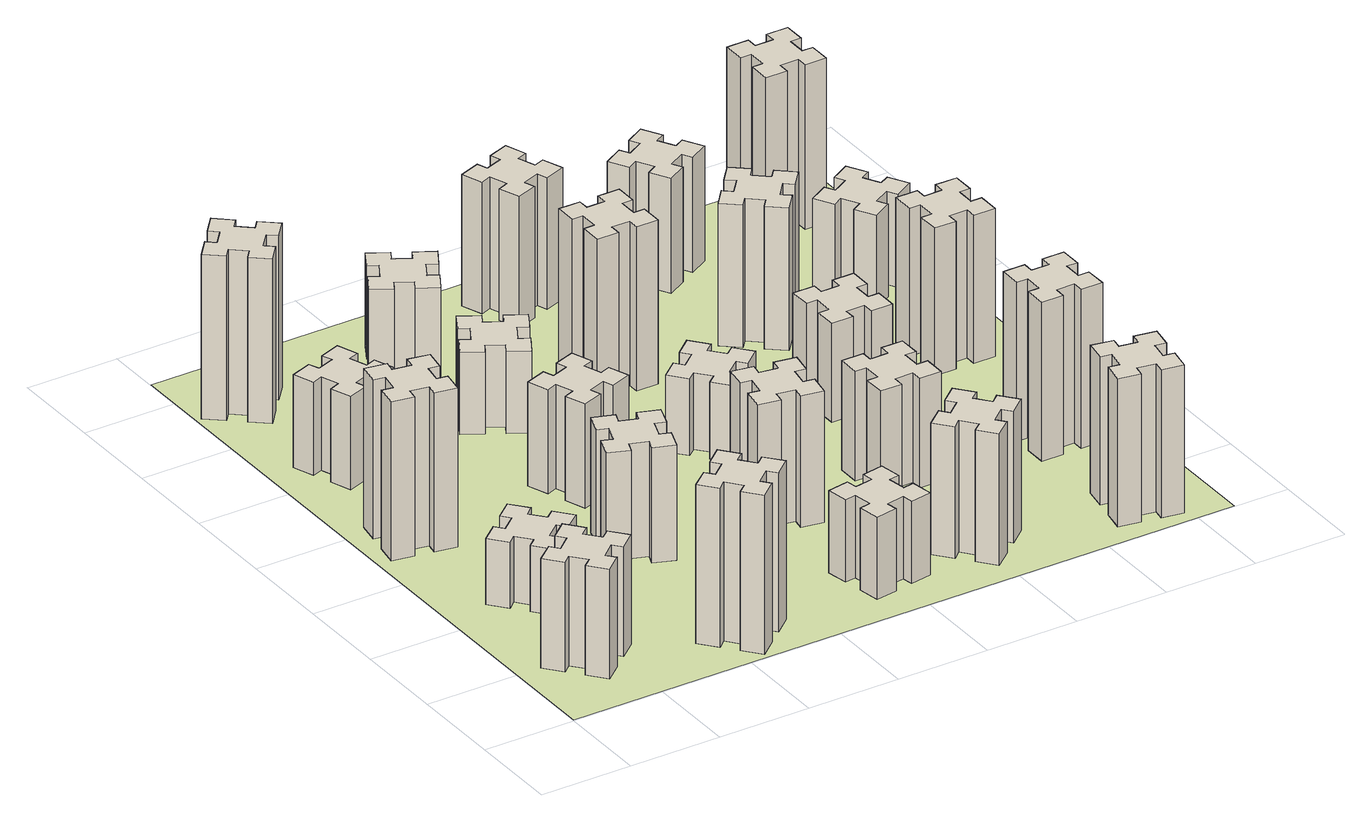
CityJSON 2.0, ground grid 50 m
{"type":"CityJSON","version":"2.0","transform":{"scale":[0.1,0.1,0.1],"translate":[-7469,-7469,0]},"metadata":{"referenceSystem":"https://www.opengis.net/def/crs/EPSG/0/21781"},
"CityObjects":{
"building1":{"type":"Building","attributes":{"class":"1000","function":"1000","usage":"1000","yearOfConstruction":2016,"roofType":"1000","measuredHeight":60,"storeysAboveGround":30,"storeysBelowGround":0},"geometry":[{"type":"Solid","lod":"1","boundaries":[[[[0,1,2,3,4,5,6,7,8,9,10,11,12,13,14,15,16,17,18,19]],[[17,16,20,21]],[[16,15,22,20]],[[15,14,23,22]],[[14,13,24,23]],[[13,12,25,24]],[[12,11,26,25]],[[11,10,27,26]],[[10,9,28,27]],[[9,8,29,28]],[[8,7,30,29]],[[7,6,31,30]],[[6,5,32,31]],[[5,4,33,32]],[[4,3,34,33]],[[3,2,35,34]],[[2,1,36,35]],[[1,0,37,36]],[[0,19,38,37]],[[19,18,39,38]],[[18,17,21,39]],[[24,25,26,27,28,29,30,31,32,33,34,35,36,37,38,39,21,20,22,23]]]]}]},
"building2":{"type":"Building","attributes":{"class":"1000","function":"1000","usage":"1000","yearOfConstruction":2016,"roofType":"1000","measuredHeight":36,"storeysAboveGround":30,"storeysBelowGround":0},"geometry":[{"type":"Solid","lod":"1","boundaries":[[[[40,41,42,43,44,45,46,47,48,49,50,51,52,53,54,55,56,57,58,59]],[[57,56,60,61]],[[56,55,62,60]],[[55,54,63,62]],[[54,53,64,63]],[[53,52,65,64]],[[52,51,66,65]],[[51,50,67,66]],[[50,49,68,67]],[[49,48,69,68]],[[48,47,70,69]],[[47,46,71,70]],[[46,45,72,71]],[[45,44,73,72]],[[44,43,74,73]],[[43,42,75,74]],[[42,41,76,75]],[[41,40,77,76]],[[40,59,78,77]],[[59,58,79,78]],[[58,57,61,79]],[[64,65,66,67,68,69,70,71,72,73,74,75,76,77,78,79,61,60,62,63]]]]}]},
"building3":{"type":"Building","attributes":{"class":"1000","function":"1000","usage":"1000","yearOfConstruction":2016,"roofType":"1000","measuredHeight":87,"storeysAboveGround":30,"storeysBelowGround":0},"geometry":[{"type":"Solid","lod":"1","boundaries":[[[[80,81,82,83,84,85,86,87,88,89,90,91,92,93,94,95,96,97,98,99]],[[97,96,100,101]],[[96,95,102,100]],[[95,94,103,102]],[[94,93,104,103]],[[93,92,105,104]],[[92,91,106,105]],[[91,90,107,106]],[[90,89,108,107]],[[89,88,109,108]],[[88,87,110,109]],[[87,86,111,110]],[[86,85,112,111]],[[85,84,113,112]],[[84,83,114,113]],[[83,82,115,114]],[[82,81,116,115]],[[81,80,117,116]],[[80,99,118,117]],[[99,98,119,118]],[[98,97,101,119]],[[104,105,106,107,108,109,110,111,112,113,114,115,116,117,118,119,101,100,102,103]]]]}]},
"building4":{"type":"Building","attributes":{"class":"1000","function":"1000","usage":"1000","yearOfConstruction":2016,"roofType":"1000","measuredHeight":51,"storeysAboveGround":30,"storeysBelowGround":0},"geometry":[{"type":"Solid","lod":"1","boundaries":[[[[120,121,122,123,124,125,126,127,128,129,130,131,132,133,134,135,136,137,138,139]],[[137,136,140,141]],[[136,135,142,140]],[[135,134,143,142]],[[134,133,144,143]],[[133,132,145,144]],[[132,131,146,145]],[[131,130,147,146]],[[130,129,148,147]],[[129,128,149,148]],[[128,127,150,149]],[[127,126,151,150]],[[126,125,152,151]],[[125,124,153,152]],[[124,123,154,153]],[[123,122,155,154]],[[122,121,156,155]],[[121,120,157,156]],[[120,139,158,157]],[[139,138,159,158]],[[138,137,141,159]],[[144,145,146,147,148,149,150,151,152,153,154,155,156,157,158,159,141,140,142,143]]]]}]},
"building5":{"type":"Building","attributes":{"class":"1000","function":"1000","usage":"1000","yearOfConstruction":2016,"roofType":"1000","measuredHeight":87,"storeysAboveGround":30,"storeysBelowGround":0},"geometry":[{"type":"Solid","lod":"1","boundaries":[[[[160,161,162,163,164,165,166,167,168,169,170,171,172,173,174,175,176,177,178,179]],[[177,176,180,181]],[[176,175,182,180]],[[175,174,183,182]],[[174,173,184,183]],[[173,172,185,184]],[[172,171,186,185]],[[171,170,187,186]],[[170,169,188,187]],[[169,168,189,188]],[[168,167,190,189]],[[167,166,191,190]],[[166,165,192,191]],[[165,164,193,192]],[[164,163,194,193]],[[163,162,195,194]],[[162,161,196,195]],[[161,160,197,196]],[[160,179,198,197]],[[179,178,199,198]],[[178,177,181,199]],[[184,185,186,187,188,189,190,191,192,193,194,195,196,197,198,199,181,180,182,183]]]]}]},
"building6":{"type":"Building","attributes":{"class":"1000","function":"1000","usage":"1000","yearOfConstruction":2016,"roofType":"1000","measuredHeight":90,"storeysAboveGround":30,"storeysBelowGround":0},"geometry":[{"type":"Solid","lod":"1","boundaries":[[[[200,201,202,203,204,205,206,207,208,209,210,211,212,213,214,215,216,217,218,219]],[[217,216,220,221]],[[216,215,222,220]],[[215,214,223,222]],[[214,213,224,223]],[[213,212,225,224]],[[212,211,226,225]],[[211,210,227,226]],[[210,209,228,227]],[[209,208,229,228]],[[208,207,230,229]],[[207,206,231,230]],[[206,205,232,231]],[[205,204,233,232]],[[204,203,234,233]],[[203,202,235,234]],[[202,201,236,235]],[[201,200,237,236]],[[200,219,238,237]],[[219,218,239,238]],[[218,217,221,239]],[[224,225,226,227,228,229,230,231,232,233,234,235,236,237,238,239,221,220,222,223]]]]}]},
"building7":{"type":"Building","attributes":{"class":"1000","function":"1000","usage":"1000","yearOfConstruction":2016,"roofType":"1000","measuredHeight":63,"storeysAboveGround":30,"storeysBelowGround":0},"geometry":[{"type":"Solid","lod":"1","boundaries":[[[[240,241,242,243,244,245,246,247,248,249,250,251,252,253,254,255,256,257,258,259]],[[257,256,260,261]],[[256,255,262,260]],[[255,254,263,262]],[[254,253,264,263]],[[253,252,265,264]],[[252,251,266,265]],[[251,250,267,266]],[[250,249,268,267]],[[249,248,269,268]],[[248,247,270,269]],[[247,246,271,270]],[[246,245,272,271]],[[245,244,273,272]],[[244,243,274,273]],[[243,242,275,274]],[[242,241,276,275]],[[241,240,277,276]],[[240,259,278,277]],[[259,258,279,278]],[[258,257,261,279]],[[264,265,266,267,268,269,270,271,272,273,274,275,276,277,278,279,261,260,262,263]]]]}]},
"building8":{"type":"Building","attributes":{"class":"1000","function":"1000","usage":"1000","yearOfConstruction":2016,"roofType":"1000","measuredHeight":57,"storeysAboveGround":30,"storeysBelowGround":0},"geometry":[{"type":"Solid","lod":"1","boundaries":[[[[280,281,282,283,284,285,286,287,288,289,290,291,292,293,294,295,296,297,298,299]],[[297,296,300,301]],[[296,295,302,300]],[[295,294,303,302]],[[294,293,304,303]],[[293,292,305,304]],[[292,291,306,305]],[[291,290,307,306]],[[290,289,308,307]],[[289,288,309,308]],[[288,287,310,309]],[[287,286,311,310]],[[286,285,312,311]],[[285,284,313,312]],[[284,283,314,313]],[[283,282,315,314]],[[282,281,316,315]],[[281,280,317,316]],[[280,299,318,317]],[[299,298,319,318]],[[298,297,301,319]],[[304,305,306,307,308,309,310,311,312,313,314,315,316,317,318,319,301,300,302,303]]]]}]},
"building9":{"type":"Building","attributes":{"class":"1000","function":"1000","usage":"1000","yearOfConstruction":2016,"roofType":"1000","measuredHeight":45,"storeysAboveGround":30,"storeysBelowGround":0},"geometry":[{"type":"Solid","lod":"1","boundaries":[[[[320,321,322,323,324,325,326,327,328,329,330,331,332,333,334,335,336,337,338,339]],[[337,336,340,341]],[[336,335,342,340]],[[335,334,343,342]],[[334,333,344,343]],[[333,332,345,344]],[[332,331,346,345]],[[331,330,347,346]],[[330,329,348,347]],[[329,328,349,348]],[[328,327,350,349]],[[327,326,351,350]],[[326,325,352,351]],[[325,324,353,352]],[[324,323,354,353]],[[323,322,355,354]],[[322,321,356,355]],[[321,320,357,356]],[[320,339,358,357]],[[339,338,359,358]],[[338,337,341,359]],[[344,345,346,347,348,349,350,351,352,353,354,355,356,357,358,359,341,340,342,343]]]]}]},
"building10":{"type":"Building","attributes":{"class":"1000","function":"1000","usage":"1000","yearOfConstruction":2016,"roofType":"1000","measuredHeight":45,"storeysAboveGround":30,"storeysBelowGround":0},"geometry":[{"type":"Solid","lod":"1","boundaries":[[[[360,361,362,363,364,365,366,367,368,369,370,371,372,373,374,375,376,377,378,379]],[[377,376,380,381]],[[376,375,382,380]],[[375,374,383,382]],[[374,373,384,383]],[[373,372,385,384]],[[372,371,386,385]],[[371,370,387,386]],[[370,369,388,387]],[[369,368,389,388]],[[368,367,390,389]],[[367,366,391,390]],[[366,365,392,391]],[[365,364,393,392]],[[364,363,394,393]],[[363,362,395,394]],[[362,361,396,395]],[[361,360,397,396]],[[360,379,398,397]],[[379,378,399,398]],[[378,377,381,399]],[[384,385,386,387,388,389,390,391,392,393,394,395,396,397,398,399,381,380,382,383]]]]}]},
"building11":{"type":"Building","attributes":{"class":"1000","function":"1000","usage":"1000","yearOfConstruction":2016,"roofType":"1000","measuredHeight":51,"storeysAboveGround":30,"storeysBelowGround":0},"geometry":[{"type":"Solid","lod":"1","boundaries":[[[[400,401,402,403,404,405,406,407,408,409,410,411,412,413,414,415,416,417,418,419]],[[417,416,420,421]],[[416,415,422,420]],[[415,414,423,422]],[[414,413,424,423]],[[413,412,425,424]],[[412,411,426,425]],[[411,410,427,426]],[[410,409,428,427]],[[409,408,429,428]],[[408,407,430,429]],[[407,406,431,430]],[[406,405,432,431]],[[405,404,433,432]],[[404,403,434,433]],[[403,402,435,434]],[[402,401,436,435]],[[401,400,437,436]],[[400,419,438,437]],[[419,418,439,438]],[[418,417,421,439]],[[424,425,426,427,428,429,430,431,432,433,434,435,436,437,438,439,421,420,422,423]]]]}]},
"building12":{"type":"Building","attributes":{"class":"1000","function":"1000","usage":"1000","yearOfConstruction":2016,"roofType":"1000","measuredHeight":72,"storeysAboveGround":30,"storeysBelowGround":0},"geometry":[{"type":"Solid","lod":"1","boundaries":[[[[440,441,442,443,444,445,446,447,448,449,450,451,452,453,454,455,456,457,458,459]],[[457,456,460,461]],[[456,455,462,460]],[[455,454,463,462]],[[454,453,464,463]],[[453,452,465,464]],[[452,451,466,465]],[[451,450,467,466]],[[450,449,468,467]],[[449,448,469,468]],[[448,447,470,469]],[[447,446,471,470]],[[446,445,472,471]],[[445,444,473,472]],[[444,443,474,473]],[[443,442,475,474]],[[442,441,476,475]],[[441,440,477,476]],[[440,459,478,477]],[[459,458,479,478]],[[458,457,461,479]],[[464,465,466,467,468,469,470,471,472,473,474,475,476,477,478,479,461,460,462,463]]]]}]},
"building13":{"type":"Building","attributes":{"class":"1000","function":"1000","usage":"1000","yearOfConstruction":2016,"roofType":"1000","measuredHeight":42,"storeysAboveGround":30,"storeysBelowGround":0},"geometry":[{"type":"Solid","lod":"1","boundaries":[[[[480,481,482,483,484,485,486,487,488,489,490,491,492,493,494,495,496,497,498,499]],[[497,496,500,501]],[[496,495,502,500]],[[495,494,503,502]],[[494,493,504,503]],[[493,492,505,504]],[[492,491,506,505]],[[491,490,507,506]],[[490,489,508,507]],[[489,488,509,508]],[[488,487,510,509]],[[487,486,511,510]],[[486,485,512,511]],[[485,484,513,512]],[[484,483,514,513]],[[483,482,515,514]],[[482,481,516,515]],[[481,480,517,516]],[[480,499,518,517]],[[499,498,519,518]],[[498,497,501,519]],[[504,505,506,507,508,509,510,511,512,513,514,515,516,517,518,519,501,500,502,503]]]]}]},
"building14":{"type":"Building","attributes":{"class":"1000","function":"1000","usage":"1000","yearOfConstruction":2016,"roofType":"1000","measuredHeight":72,"storeysAboveGround":30,"storeysBelowGround":0},"geometry":[{"type":"Solid","lod":"1","boundaries":[[[[520,521,522,523,524,525,526,527,528,529,530,531,532,533,534,535,536,537,538,539]],[[537,536,540,541]],[[536,535,542,540]],[[535,534,543,542]],[[534,533,544,543]],[[533,532,545,544]],[[532,531,546,545]],[[531,530,547,546]],[[530,529,548,547]],[[529,528,549,548]],[[528,527,550,549]],[[527,526,551,550]],[[526,525,552,551]],[[525,524,553,552]],[[524,523,554,553]],[[523,522,555,554]],[[522,521,556,555]],[[521,520,557,556]],[[520,539,558,557]],[[539,538,559,558]],[[538,537,541,559]],[[544,545,546,547,548,549,550,551,552,553,554,555,556,557,558,559,541,540,542,543]]]]}]},
"building15":{"type":"Building","attributes":{"class":"1000","function":"1000","usage":"1000","yearOfConstruction":2016,"roofType":"1000","measuredHeight":90,"storeysAboveGround":30,"storeysBelowGround":0},"geometry":[{"type":"Solid","lod":"1","boundaries":[[[[560,561,562,563,564,565,566,567,568,569,570,571,572,573,574,575,576,577,578,579]],[[577,576,580,581]],[[576,575,582,580]],[[575,574,583,582]],[[574,573,584,583]],[[573,572,585,584]],[[572,571,586,585]],[[571,570,587,586]],[[570,569,588,587]],[[569,568,589,588]],[[568,567,590,589]],[[567,566,591,590]],[[566,565,592,591]],[[565,564,593,592]],[[564,563,594,593]],[[563,562,595,594]],[[562,561,596,595]],[[561,560,597,596]],[[560,579,598,597]],[[579,578,599,598]],[[578,577,581,599]],[[584,585,586,587,588,589,590,591,592,593,594,595,596,597,598,599,581,580,582,583]]]]}]},
"building16":{"type":"Building","attributes":{"class":"1000","function":"1000","usage":"1000","yearOfConstruction":2016,"roofType":"1000","measuredHeight":60,"storeysAboveGround":30,"storeysBelowGround":0},"geometry":[{"type":"Solid","lod":"1","boundaries":[[[[600,601,602,603,604,605,606,607,608,609,610,611,612,613,614,615,616,617,618,619]],[[617,616,620,621]],[[616,615,622,620]],[[615,614,623,622]],[[614,613,624,623]],[[613,612,625,624]],[[612,611,626,625]],[[611,610,627,626]],[[610,609,628,627]],[[609,608,629,628]],[[608,607,630,629]],[[607,606,631,630]],[[606,605,632,631]],[[605,604,633,632]],[[604,603,634,633]],[[603,602,635,634]],[[602,601,636,635]],[[601,600,637,636]],[[600,619,638,637]],[[619,618,639,638]],[[618,617,621,639]],[[624,625,626,627,628,629,630,631,632,633,634,635,636,637,638,639,621,620,622,623]]]]}]},
"building17":{"type":"Building","attributes":{"class":"1000","function":"1000","usage":"1000","yearOfConstruction":2016,"roofType":"1000","measuredHeight":72,"storeysAboveGround":30,"storeysBelowGround":0},"geometry":[{"type":"Solid","lod":"1","boundaries":[[[[640,641,642,643,644,645,646,647,648,649,650,651,652,653,654,655,656,657,658,659]],[[657,656,660,661]],[[656,655,662,660]],[[655,654,663,662]],[[654,653,664,663]],[[653,652,665,664]],[[652,651,666,665]],[[651,650,667,666]],[[650,649,668,667]],[[649,648,669,668]],[[648,647,670,669]],[[647,646,671,670]],[[646,645,672,671]],[[645,644,673,672]],[[644,643,674,673]],[[643,642,675,674]],[[642,641,676,675]],[[641,640,677,676]],[[640,659,678,677]],[[659,658,679,678]],[[658,657,661,679]],[[664,665,666,667,668,669,670,671,672,673,674,675,676,677,678,679,661,660,662,663]]]]}]},
"building18":{"type":"Building","attributes":{"class":"1000","function":"1000","usage":"1000","yearOfConstruction":2016,"roofType":"1000","measuredHeight":54,"storeysAboveGround":30,"storeysBelowGround":0},"geometry":[{"type":"Solid","lod":"1","boundaries":[[[[680,681,682,683,684,685,686,687,688,689,690,691,692,693,694,695,696,697,698,699]],[[697,696,700,701]],[[696,695,702,700]],[[695,694,703,702]],[[694,693,704,703]],[[693,692,705,704]],[[692,691,706,705]],[[691,690,707,706]],[[690,689,708,707]],[[689,688,709,708]],[[688,687,710,709]],[[687,686,711,710]],[[686,685,712,711]],[[685,684,713,712]],[[684,683,714,713]],[[683,682,715,714]],[[682,681,716,715]],[[681,680,717,716]],[[680,699,718,717]],[[699,698,719,718]],[[698,697,701,719]],[[704,705,706,707,708,709,710,711,712,713,714,715,716,717,718,719,701,700,702,703]]]]}]},
"building19":{"type":"Building","attributes":{"class":"1000","function":"1000","usage":"1000","yearOfConstruction":2016,"roofType":"1000","measuredHeight":81,"storeysAboveGround":30,"storeysBelowGround":0},"geometry":[{"type":"Solid","lod":"1","boundaries":[[[[720,721,722,723,724,725,726,727,728,729,730,731,732,733,734,735,736,737,738,739]],[[737,736,740,741]],[[736,735,742,740]],[[735,734,743,742]],[[734,733,744,743]],[[733,732,745,744]],[[732,731,746,745]],[[731,730,747,746]],[[730,729,748,747]],[[729,728,749,748]],[[728,727,750,749]],[[727,726,751,750]],[[726,725,752,751]],[[725,724,753,752]],[[724,723,754,753]],[[723,722,755,754]],[[722,721,756,755]],[[721,720,757,756]],[[720,739,758,757]],[[739,738,759,758]],[[738,737,741,759]],[[744,745,746,747,748,749,750,751,752,753,754,755,756,757,758,759,741,740,742,743]]]]}]},
"building20":{"type":"Building","attributes":{"class":"1000","function":"1000","usage":"1000","yearOfConstruction":2016,"roofType":"1000","measuredHeight":78,"storeysAboveGround":30,"storeysBelowGround":0},"geometry":[{"type":"Solid","lod":"1","boundaries":[[[[760,761,762,763,764,765,766,767,768,769,770,771,772,773,774,775,776,777,778,779]],[[777,776,780,781]],[[776,775,782,780]],[[775,774,783,782]],[[774,773,784,783]],[[773,772,785,784]],[[772,771,786,785]],[[771,770,787,786]],[[770,769,788,787]],[[769,768,789,788]],[[768,767,790,789]],[[767,766,791,790]],[[766,765,792,791]],[[765,764,793,792]],[[764,763,794,793]],[[763,762,795,794]],[[762,761,796,795]],[[761,760,797,796]],[[760,779,798,797]],[[779,778,799,798]],[[778,777,781,799]],[[784,785,786,787,788,789,790,791,792,793,794,795,796,797,798,799,781,780,782,783]]]]}]},
"building21":{"type":"Building","attributes":{"class":"1000","function":"1000","usage":"1000","yearOfConstruction":2016,"roofType":"1000","measuredHeight":63,"storeysAboveGround":30,"storeysBelowGround":0},"geometry":[{"type":"Solid","lod":"1","boundaries":[[[[800,801,802,803,804,805,806,807,808,809,810,811,812,813,814,815,816,817,818,819]],[[817,816,820,821]],[[816,815,822,820]],[[815,814,823,822]],[[814,813,824,823]],[[813,812,825,824]],[[812,811,826,825]],[[811,810,827,826]],[[810,809,828,827]],[[809,808,829,828]],[[808,807,830,829]],[[807,806,831,830]],[[806,805,832,831]],[[805,804,833,832]],[[804,803,834,833]],[[803,802,835,834]],[[802,801,836,835]],[[801,800,837,836]],[[800,819,838,837]],[[819,818,839,838]],[[818,817,821,839]],[[824,825,826,827,828,829,830,831,832,833,834,835,836,837,838,839,821,820,822,823]]]]}]},
"building22":{"type":"Building","attributes":{"class":"1000","function":"1000","usage":"1000","yearOfConstruction":2016,"roofType":"1000","measuredHeight":87,"storeysAboveGround":30,"storeysBelowGround":0},"geometry":[{"type":"Solid","lod":"1","boundaries":[[[[840,841,842,843,844,845,846,847,848,849,850,851,852,853,854,855,856,857,858,859]],[[857,856,860,861]],[[856,855,862,860]],[[855,854,863,862]],[[854,853,864,863]],[[853,852,865,864]],[[852,851,866,865]],[[851,850,867,866]],[[850,849,868,867]],[[849,848,869,868]],[[848,847,870,869]],[[847,846,871,870]],[[846,845,872,871]],[[845,844,873,872]],[[844,843,874,873]],[[843,842,875,874]],[[842,841,876,875]],[[841,840,877,876]],[[840,859,878,877]],[[859,858,879,878]],[[858,857,861,879]],[[864,865,866,867,868,869,870,871,872,873,874,875,876,877,878,879,861,860,862,863]]]]}]},
"building23":{"type":"Building","attributes":{"class":"1000","function":"1000","usage":"1000","yearOfConstruction":2016,"roofType":"1000","measuredHeight":81,"storeysAboveGround":30,"storeysBelowGround":0},"geometry":[{"type":"Solid","lod":"1","boundaries":[[[[880,881,882,883,884,885,886,887,888,889,890,891,892,893,894,895,896,897,898,899]],[[897,896,900,901]],[[896,895,902,900]],[[895,894,903,902]],[[894,893,904,903]],[[893,892,905,904]],[[892,891,906,905]],[[891,890,907,906]],[[890,889,908,907]],[[889,888,909,908]],[[888,887,910,909]],[[887,886,911,910]],[[886,885,912,911]],[[885,884,913,912]],[[884,883,914,913]],[[883,882,915,914]],[[882,881,916,915]],[[881,880,917,916]],[[880,899,918,917]],[[899,898,919,918]],[[898,897,901,919]],[[904,905,906,907,908,909,910,911,912,913,914,915,916,917,918,919,901,900,902,903]]]]}]},
"building24":{"type":"Building","attributes":{"class":"1000","function":"1000","usage":"1000","yearOfConstruction":2016,"roofType":"1000","measuredHeight":51,"storeysAboveGround":30,"storeysBelowGround":0},"geometry":[{"type":"Solid","lod":"1","boundaries":[[[[920,921,922,923,924,925,926,927,928,929,930,931,932,933,934,935,936,937,938,939]],[[937,936,940,941]],[[936,935,942,940]],[[935,934,943,942]],[[934,933,944,943]],[[933,932,945,944]],[[932,931,946,945]],[[931,930,947,946]],[[930,929,948,947]],[[929,928,949,948]],[[928,927,950,949]],[[927,926,951,950]],[[926,925,952,951]],[[925,924,953,952]],[[924,923,954,953]],[[923,922,955,954]],[[922,921,956,955]],[[921,920,957,956]],[[920,939,958,957]],[[939,938,959,958]],[[938,937,941,959]],[[944,945,946,947,948,949,950,951,952,953,954,955,956,957,958,959,941,940,942,943]]]]}]},
"building25":{"type":"Building","attributes":{"class":"1000","function":"1000","usage":"1000","yearOfConstruction":2016,"roofType":"1000","measuredHeight":90,"storeysAboveGround":30,"storeysBelowGround":0},"geometry":[{"type":"Solid","lod":"1","boundaries":[[[[960,961,962,963,964,965,966,967,968,969,970,971,972,973,974,975,976,977,978,979]],[[977,976,980,981]],[[976,975,982,980]],[[975,974,983,982]],[[974,973,984,983]],[[973,972,985,984]],[[972,971,986,985]],[[971,970,987,986]],[[970,969,988,987]],[[969,968,989,988]],[[968,967,990,989]],[[967,966,991,990]],[[966,965,992,991]],[[965,964,993,992]],[[964,963,994,993]],[[963,962,995,994]],[[962,961,996,995]],[[961,960,997,996]],[[960,979,998,997]],[[979,978,999,998]],[[978,977,981,999]],[[984,985,986,987,988,989,990,991,992,993,994,995,996,997,998,999,981,980,982,983]]]]}]},
"landuse1":{"type":"LandUse","attributes":{"name":"plot1","function":"1010"},"geometry":[{"type":"MultiSurface","lod":"1","boundaries":[[[1000,1001,1002,1003]]]}]}
},
"vertices":[
[259,443,0],[323,366,0],[277,328,0],[354,236,0],[446,313,0],[408,359,0],[484,423,0],[523,377,0],[615,454,0],[538,546,0],[492,508,0],[427,584,0],[473,623,0],[396,715,0],[304,638,0],[343,592,0],[266,527,0],[228,573,0],[136,496,0],[213,404,0],[266,527,600],[228,573,600],[343,592,600],[304,638,600],[396,715,600],[473,623,600],[427,584,600],[492,508,600],[538,546,600],[615,454,600],[523,377,600],[484,423,600],[408,359,600],[446,313,600],[354,236,600],[277,328,600],[323,366,600],[259,443,600],[213,404,600],[136,496,600],
[592,1148,0],[527,1224,0],[573,1263,0],[496,1355,0],[404,1278,0],[443,1232,0],[366,1167,0],[328,1213,0],[236,1136,0],[313,1044,0],[359,1083,0],[423,1006,0],[377,968,0],[454,876,0],[546,953,0],[508,999,0],[584,1063,0],[623,1017,0],[715,1094,0],[638,1186,0],[584,1063,360],[623,1017,360],[508,999,360],[546,953,360],[454,876,360],[377,968,360],[423,1006,360],[359,1083,360],[313,1044,360],[236,1136,360],[328,1213,360],[366,1167,360],[443,1232,360],[404,1278,360],[496,1355,360],[573,1263,360],[527,1224,360],[592,1148,360],[638,1186,360],[715,1094,360],
[176,1924,0],[158,1825,0],[99,1836,0],[78,1717,0],[197,1697,0],[207,1756,0],[305,1738,0],[295,1679,0],[413,1658,0],[434,1777,0],[375,1787,0],[392,1885,0],[451,1875,0],[472,1993,0],[354,2014,0],[344,1955,0],[245,1972,0],[256,2031,0],[137,2052,0],[117,1934,0],[245,1972,870],[256,2031,870],[344,1955,870],[354,2014,870],[472,1993,870],[451,1875,870],[392,1885,870],[375,1787,870],[434,1777,870],[413,1658,870],[295,1679,870],[305,1738,870],[207,1756,870],[197,1697,870],[78,1717,870],[99,1836,870],[158,1825,870],[176,1924,870],[117,1934,870],[137,2052,870],
[385,2716,0],[291,2682,0],[270,2738,0],[157,2697,0],[199,2584,0],[255,2605,0],[289,2511,0],[233,2490,0],[274,2377,0],[387,2419,0],[366,2475,0],[460,2509,0],[480,2453,0],[593,2494,0],[552,2607,0],[496,2586,0],[462,2680,0],[518,2700,0],[477,2813,0],[364,2772,0],[462,2680,510],[518,2700,510],[496,2586,510],[552,2607,510],[593,2494,510],[480,2453,510],[460,2509,510],[366,2475,510],[387,2419,510],[274,2377,510],[233,2490,510],[289,2511,510],[255,2605,510],[199,2584,510],[157,2697,510],[270,2738,510],[291,2682,510],[385,2716,510],[364,2772,510],[477,2813,510],
[1232,308,0],[1167,384,0],[1213,423,0],[1136,515,0],[1044,438,0],[1083,392,0],[1006,327,0],[968,373,0],[876,296,0],[953,204,0],[999,243,0],[1063,166,0],[1017,128,0],[1094,36,0],[1186,113,0],[1148,159,0],[1224,223,0],[1263,177,0],[1355,254,0],[1278,346,0],[1224,223,870],[1263,177,870],[1148,159,870],[1186,113,870],[1094,36,870],[1017,128,870],[1063,166,870],[999,243,870],[953,204,870],[876,296,870],[968,373,870],[1006,327,870],[1083,392,870],[1044,438,870],[1136,515,870],[1213,423,870],[1167,384,870],[1232,308,870],[1278,346,870],[1355,254,870],
[384,3387,0],[308,3452,0],[346,3498,0],[254,3575,0],[177,3483,0],[223,3444,0],[159,3368,0],[113,3406,0],[36,3314,0],[128,3237,0],[166,3283,0],[243,3219,0],[204,3173,0],[296,3096,0],[373,3188,0],[327,3226,0],[392,3303,0],[438,3264,0],[515,3356,0],[423,3433,0],[392,3303,900],[438,3264,900],[327,3226,900],[373,3188,900],[296,3096,900],[204,3173,900],[243,3219,900],[166,3283,900],[128,3237,900],[36,3314,900],[113,3406,900],[159,3368,900],[223,3444,900],[177,3483,900],[254,3575,900],[346,3498,900],[308,3452,900],[384,3387,900],[423,3433,900],[515,3356,900],
[1202,1131,0],[1236,1225,0],[1292,1204,0],[1333,1317,0],[1220,1358,0],[1200,1302,0],[1106,1336,0],[1127,1392,0],[1014,1433,0],[973,1320,0],[1029,1300,0],[995,1206,0],[939,1227,0],[897,1114,0],[1010,1073,0],[1031,1129,0],[1125,1095,0],[1104,1039,0],[1217,997,0],[1258,1110,0],[1125,1095,630],[1104,1039,630],[1031,1129,630],[1010,1073,630],[897,1114,630],[939,1227,630],[995,1206,630],[1029,1300,630],[973,1320,630],[1014,1433,630],[1127,1392,630],[1106,1336,630],[1200,1302,630],[1220,1358,630],[1333,1317,630],[1292,1204,630],[1236,1225,630],[1202,1131,630],[1258,1110,630],[1217,997,630],
[1336,1846,0],[1302,1940,0],[1358,1960,0],[1317,2073,0],[1204,2032,0],[1225,1976,0],[1131,1942,0],[1110,1998,0],[997,1957,0],[1039,1844,0],[1095,1865,0],[1129,1771,0],[1073,1750,0],[1114,1637,0],[1227,1679,0],[1206,1735,0],[1300,1769,0],[1320,1713,0],[1433,1754,0],[1392,1867,0],[1300,1769,570],[1320,1713,570],[1206,1735,570],[1227,1679,570],[1114,1637,570],[1073,1750,570],[1129,1771,570],[1095,1865,570],[1039,1844,570],[997,1957,570],[1110,1998,570],[1131,1942,570],[1225,1976,570],[1204,2032,570],[1317,2073,570],[1358,1960,570],[1302,1940,570],[1336,1846,570],[1392,1867,570],[1433,1754,570],
[1117,2525,0],[1204,2475,0],[1174,2423,0],[1278,2363,0],[1338,2467,0],[1286,2497,0],[1336,2584,0],[1388,2554,0],[1448,2658,0],[1344,2718,0],[1314,2666,0],[1227,2716,0],[1257,2768,0],[1153,2828,0],[1093,2724,0],[1145,2694,0],[1095,2607,0],[1043,2637,0],[983,2533,0],[1087,2473,0],[1095,2607,450],[1043,2637,450],[1145,2694,450],[1093,2724,450],[1153,2828,450],[1257,2768,450],[1227,2716,450],[1314,2666,450],[1344,2718,450],[1448,2658,450],[1388,2554,450],[1336,2584,450],[1286,2497,450],[1338,2467,450],[1278,2363,450],[1174,2423,450],[1204,2475,450],[1117,2525,450],[1087,2473,450],[983,2533,450],
[1985,492,0],[1887,475,0],[1877,534,0],[1758,513,0],[1779,395,0],[1838,405,0],[1856,307,0],[1797,297,0],[1817,178,0],[1936,199,0],[1925,258,0],[2024,276,0],[2034,217,0],[2152,237,0],[2131,356,0],[2072,345,0],[2055,444,0],[2114,454,0],[2093,572,0],[1975,551,0],[2055,444,450],[2114,454,450],[2072,345,450],[2131,356,450],[2152,237,450],[2034,217,450],[2024,276,450],[1925,258,450],[1936,199,450],[1817,178,450],[1797,297,450],[1856,307,450],[1838,405,450],[1779,395,450],[1758,513,450],[1877,534,450],[1887,475,450],[1985,492,450],[1975,551,450],[2093,572,450],
[1214,3306,0],[1127,3356,0],[1157,3408,0],[1053,3468,0],[993,3364,0],[1045,3334,0],[995,3247,0],[943,3277,0],[883,3173,0],[987,3113,0],[1017,3165,0],[1104,3115,0],[1074,3063,0],[1178,3003,0],[1238,3107,0],[1186,3137,0],[1236,3224,0],[1288,3194,0],[1348,3298,0],[1244,3358,0],[1236,3224,510],[1288,3194,510],[1186,3137,510],[1238,3107,510],[1178,3003,510],[1074,3063,510],[1104,3115,510],[1017,3165,510],[987,3113,510],[883,3173,510],[943,3277,510],[995,3247,510],[1045,3334,510],[993,3364,510],[1053,3468,510],[1157,3408,510],[1127,3356,510],[1214,3306,510],[1244,3358,510],[1348,3298,510],
[1924,1215,0],[1825,1232,0],[1836,1291,0],[1717,1312,0],[1697,1194,0],[1756,1184,0],[1738,1085,0],[1679,1096,0],[1658,977,0],[1777,957,0],[1787,1016,0],[1885,998,0],[1875,939,0],[1993,918,0],[2014,1037,0],[1955,1047,0],[1972,1145,0],[2031,1135,0],[2052,1253,0],[1934,1274,0],[1972,1145,720],[2031,1135,720],[1955,1047,720],[2014,1037,720],[1993,918,720],[1875,939,720],[1885,998,720],[1787,1016,720],[1777,957,720],[1658,977,720],[1679,1096,720],[1738,1085,720],[1756,1184,720],[1697,1194,720],[1717,1312,720],[1836,1291,720],[1825,1232,720],[1924,1215,720],[1934,1274,720],[2052,1253,720],
[1839,1823,0],[1903,1746,0],[1857,1708,0],[1934,1616,0],[2026,1693,0],[1988,1739,0],[2064,1803,0],[2103,1757,0],[2195,1834,0],[2118,1926,0],[2072,1888,0],[2007,1964,0],[2053,2003,0],[1976,2095,0],[1884,2018,0],[1923,1972,0],[1846,1907,0],[1808,1953,0],[1716,1876,0],[1793,1784,0],[1846,1907,420],[1808,1953,420],[1923,1972,420],[1884,2018,420],[1976,2095,420],[2053,2003,420],[2007,1964,420],[2072,1888,420],[2118,1926,420],[2195,1834,420],[2103,1757,420],[2064,1803,420],[1988,1739,420],[2026,1693,420],[1934,1616,420],[1857,1708,420],[1903,1746,420],[1839,1823,420],[1793,1784,420],[1716,1876,420],
[2528,259,0],[2604,323,0],[2643,277,0],[2735,354,0],[2658,446,0],[2612,408,0],[2547,484,0],[2593,523,0],[2516,615,0],[2424,538,0],[2463,492,0],[2386,427,0],[2348,473,0],[2256,396,0],[2333,304,0],[2379,343,0],[2443,266,0],[2397,228,0],[2474,136,0],[2566,213,0],[2443,266,720],[2397,228,720],[2379,343,720],[2333,304,720],[2256,396,720],[2348,473,720],[2386,427,720],[2463,492,720],[2424,538,720],[2516,615,720],[2593,523,720],[2547,484,720],[2612,408,720],[2658,446,720],[2735,354,720],[2643,277,720],[2604,323,720],[2528,259,720],[2566,213,720],[2474,136,720],
[1905,2705,0],[1805,2705,0],[1805,2765,0],[1685,2765,0],[1685,2645,0],[1745,2645,0],[1745,2545,0],[1685,2545,0],[1685,2425,0],[1805,2425,0],[1805,2485,0],[1905,2485,0],[1905,2425,0],[2025,2425,0],[2025,2545,0],[1965,2545,0],[1965,2645,0],[2025,2645,0],[2025,2765,0],[1905,2765,0],[1965,2645,900],[2025,2645,900],[1965,2545,900],[2025,2545,900],[2025,2425,900],[1905,2425,900],[1905,2485,900],[1805,2485,900],[1805,2425,900],[1685,2425,900],[1685,2545,900],[1745,2545,900],[1745,2645,900],[1685,2645,900],[1685,2765,900],[1805,2765,900],[1805,2705,900],[1905,2705,900],[1905,2765,900],[2025,2765,900],
[2385,1165,0],[2385,1065,0],[2325,1065,0],[2325,945,0],[2445,945,0],[2445,1005,0],[2545,1005,0],[2545,945,0],[2665,945,0],[2665,1065,0],[2605,1065,0],[2605,1165,0],[2665,1165,0],[2665,1285,0],[2545,1285,0],[2545,1225,0],[2445,1225,0],[2445,1285,0],[2325,1285,0],[2325,1165,0],[2445,1225,600],[2445,1285,600],[2545,1225,600],[2545,1285,600],[2665,1285,600],[2665,1165,600],[2605,1165,600],[2605,1065,600],[2665,1065,600],[2665,945,600],[2545,945,600],[2545,1005,600],[2445,1005,600],[2445,945,600],[2325,945,600],[2325,1065,600],[2385,1065,600],[2385,1165,600],[2325,1165,600],[2325,1285,600],
[1865,3556,0],[1771,3522,0],[1750,3578,0],[1637,3537,0],[1679,3424,0],[1735,3445,0],[1769,3351,0],[1713,3330,0],[1754,3217,0],[1867,3259,0],[1846,3315,0],[1940,3349,0],[1960,3293,0],[2073,3334,0],[2032,3447,0],[1976,3426,0],[1942,3520,0],[1998,3540,0],[1957,3653,0],[1844,3612,0],[1942,3520,720],[1998,3540,720],[1976,3426,720],[2032,3447,720],[2073,3334,720],[1960,3293,720],[1940,3349,720],[1846,3315,720],[1867,3259,720],[1754,3217,720],[1713,3330,720],[1769,3351,720],[1735,3445,720],[1679,3424,720],[1637,3537,720],[1750,3578,720],[1771,3522,720],[1865,3556,720],[1844,3612,720],[1957,3653,720],
[2805,1805,0],[2805,1905,0],[2865,1905,0],[2865,2025,0],[2745,2025,0],[2745,1965,0],[2645,1965,0],[2645,2025,0],[2525,2025,0],[2525,1905,0],[2585,1905,0],[2585,1805,0],[2525,1805,0],[2525,1685,0],[2645,1685,0],[2645,1745,0],[2745,1745,0],[2745,1685,0],[2865,1685,0],[2865,1805,0],[2745,1745,540],[2745,1685,540],[2645,1745,540],[2645,1685,540],[2525,1685,540],[2525,1805,540],[2585,1805,540],[2585,1905,540],[2525,1905,540],[2525,2025,540],[2645,2025,540],[2645,1965,540],[2745,1965,540],[2745,2025,540],[2865,2025,540],[2865,1905,540],[2805,1905,540],[2805,1805,540],[2865,1805,540],[2865,1685,540],
[3435,207,0],[3452,305,0],[3511,295,0],[3532,413,0],[3414,434,0],[3404,375,0],[3305,392,0],[3316,451,0],[3197,472,0],[3177,354,0],[3236,344,0],[3218,245,0],[3159,256,0],[3138,137,0],[3257,117,0],[3267,176,0],[3365,158,0],[3355,99,0],[3473,78,0],[3494,197,0],[3365,158,810],[3355,99,810],[3267,176,810],[3257,117,810],[3138,137,810],[3159,256,810],[3218,245,810],[3236,344,810],[3177,354,810],[3197,472,810],[3316,451,810],[3305,392,810],[3404,375,810],[3414,434,810],[3532,413,810],[3511,295,810],[3452,305,810],[3435,207,810],[3494,197,810],[3473,78,810],
[2804,2647,0],[2728,2712,0],[2766,2758,0],[2674,2835,0],[2597,2743,0],[2643,2704,0],[2579,2628,0],[2533,2666,0],[2456,2574,0],[2548,2497,0],[2586,2543,0],[2663,2479,0],[2624,2433,0],[2716,2356,0],[2793,2448,0],[2747,2486,0],[2812,2563,0],[2858,2524,0],[2935,2616,0],[2843,2693,0],[2812,2563,780],[2858,2524,780],[2747,2486,780],[2793,2448,780],[2716,2356,780],[2624,2433,780],[2663,2479,780],[2586,2543,780],[2548,2497,780],[2456,2574,780],[2533,2666,780],[2579,2628,780],[2643,2704,780],[2597,2743,780],[2674,2835,780],[2766,2758,780],[2728,2712,780],[2804,2647,780],[2843,2693,780],[2935,2616,780],
[2716,3347,0],[2666,3434,0],[2718,3464,0],[2658,3568,0],[2554,3508,0],[2584,3456,0],[2497,3406,0],[2467,3458,0],[2363,3398,0],[2423,3294,0],[2475,3324,0],[2525,3237,0],[2473,3207,0],[2533,3103,0],[2637,3163,0],[2607,3215,0],[2694,3265,0],[2724,3213,0],[2828,3273,0],[2768,3377,0],[2694,3265,630],[2724,3213,630],[2607,3215,630],[2637,3163,630],[2533,3103,630],[2473,3207,630],[2525,3237,630],[2475,3324,630],[2423,3294,630],[2363,3398,630],[2467,3458,630],[2497,3406,630],[2584,3456,630],[2554,3508,630],[2658,3568,630],[2718,3464,630],[2666,3434,630],[2716,3347,630],[2768,3377,630],[2828,3273,630],
[3285,905,0],[3385,905,0],[3385,845,0],[3505,845,0],[3505,965,0],[3445,965,0],[3445,1065,0],[3505,1065,0],[3505,1185,0],[3385,1185,0],[3385,1125,0],[3285,1125,0],[3285,1185,0],[3165,1185,0],[3165,1065,0],[3225,1065,0],[3225,965,0],[3165,965,0],[3165,845,0],[3285,845,0],[3225,965,870],[3165,965,870],[3225,1065,870],[3165,1065,870],[3165,1185,870],[3285,1185,870],[3285,1125,870],[3385,1125,870],[3385,1185,870],[3505,1185,870],[3505,1065,870],[3445,1065,870],[3445,965,870],[3505,965,870],[3505,845,870],[3385,845,870],[3385,905,870],[3285,905,870],[3285,845,870],[3165,845,870],
[3225,2005,0],[3225,1905,0],[3165,1905,0],[3165,1785,0],[3285,1785,0],[3285,1845,0],[3385,1845,0],[3385,1785,0],[3505,1785,0],[3505,1905,0],[3445,1905,0],[3445,2005,0],[3505,2005,0],[3505,2125,0],[3385,2125,0],[3385,2065,0],[3285,2065,0],[3285,2125,0],[3165,2125,0],[3165,2005,0],[3285,2065,810],[3285,2125,810],[3385,2065,810],[3385,2125,810],[3505,2125,810],[3505,2005,810],[3445,2005,810],[3445,1905,810],[3505,1905,810],[3505,1785,810],[3385,1785,810],[3385,1845,810],[3285,1845,810],[3285,1785,810],[3165,1785,810],[3165,1905,810],[3225,1905,810],[3225,2005,810],[3165,2005,810],[3165,2125,810],
[3456,2707,0],[3406,2794,0],[3458,2824,0],[3398,2928,0],[3294,2868,0],[3324,2816,0],[3237,2766,0],[3207,2818,0],[3103,2758,0],[3163,2654,0],[3215,2684,0],[3265,2597,0],[3213,2567,0],[3273,2463,0],[3377,2523,0],[3347,2575,0],[3434,2625,0],[3464,2573,0],[3568,2633,0],[3508,2737,0],[3434,2625,510],[3464,2573,510],[3347,2575,510],[3377,2523,510],[3273,2463,510],[3213,2567,510],[3265,2597,510],[3215,2684,510],[3163,2654,510],[3103,2758,510],[3207,2818,510],[3237,2766,510],[3324,2816,510],[3294,2868,510],[3398,2928,510],[3458,2824,510],[3406,2794,510],[3456,2707,510],[3508,2737,510],[3568,2633,510],
[3285,3325,0],[3385,3325,0],[3385,3265,0],[3505,3265,0],[3505,3385,0],[3445,3385,0],[3445,3485,0],[3505,3485,0],[3505,3605,0],[3385,3605,0],[3385,3545,0],[3285,3545,0],[3285,3605,0],[3165,3605,0],[3165,3485,0],[3225,3485,0],[3225,3385,0],[3165,3385,0],[3165,3265,0],[3285,3265,0],[3225,3385,900],[3165,3385,900],[3225,3485,900],[3165,3485,900],[3165,3605,900],[3285,3605,900],[3285,3545,900],[3385,3545,900],[3385,3605,900],[3505,3605,900],[3505,3485,900],[3445,3485,900],[3445,3385,900],[3505,3385,900],[3505,3265,900],[3385,3265,900],[3385,3325,900],[3285,3325,900],[3285,3265,900],[3165,3265,900],
[5,3705,0],[3705,3705,0],[3705,5,0],[5,5,0]
]}
